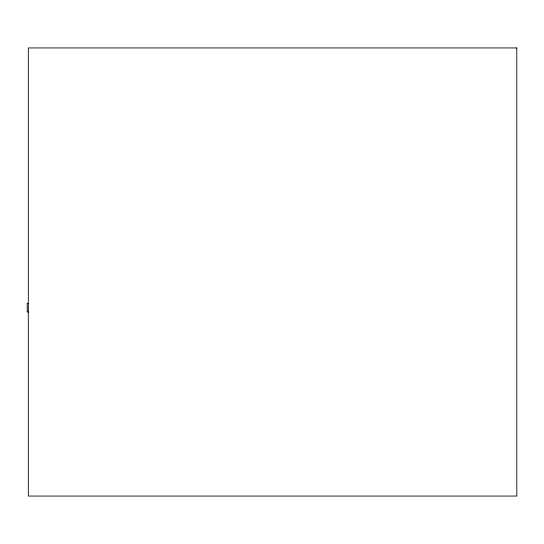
<?xml version="1.0" encoding="UTF-8"?>
<svg xmlns="http://www.w3.org/2000/svg" width="544" height="544" viewBox="0 0 544 544"><rect width="100%" height="100%" fill="white"/><g stroke="black" fill="none" stroke-linecap="round" stroke-linejoin="round"><path stroke-width="0.82" d="M28.308 303.47L27.2 303.47L27.2 311.984L28.308 311.984M516.8 47.94L28.308 47.94L28.308 496.06L516.8 496.06L516.8 47.94"/></g></svg>
